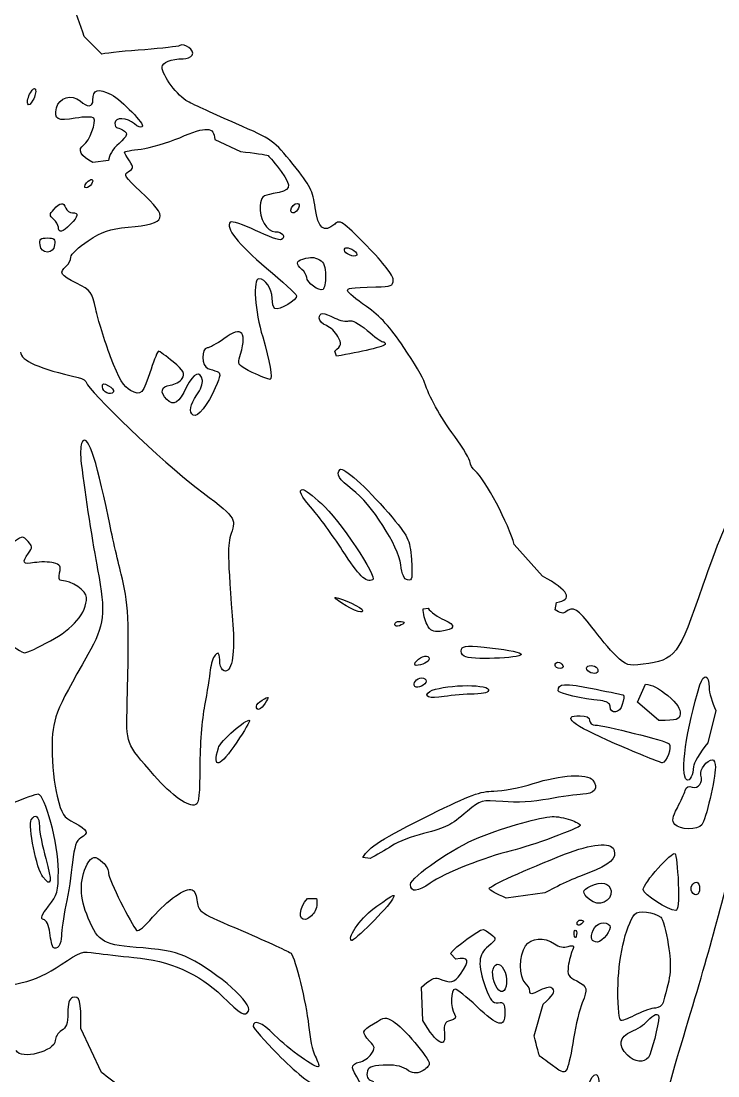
# Model space of a CAD drawing. Header units: centimetres. Extents: x 0 to 20, y 0 to 12.6.
# Drawn here: x 10.447 to 12.949, y 3.786 to 7.574 of the extents above; entities that cross this region are included whole.
import ezdxf

# ---------------------------------------------------------------- set-up
doc = ezdxf.new("R2010")
doc.units = ezdxf.units.CM
doc.layers.add('Sketch001', color=7, linetype='CONTINUOUS')

msp = doc.modelspace()

# ---------------------------------------------------------------- linework, layer by layer
at = {"layer": 'Sketch001', "color": 7}
for points in [[(10.736452, 7.455597), (10.673234, 7.518814)], [(11.142852, 7.148539), (11.234292, 7.105641)], [(10.761288, 7.072903), (10.704843, 7.06613)], [(11.579732, 6.370734), (11.572959, 6.388797)], [(12.319154, 5.580512), (12.217554, 5.69453)], [(11.890177, 5.463108), (11.908239, 5.465364)], [(12.36431, 5.459721), (12.369954, 5.485685)], [(12.736843, 5.062352), (12.660079, 5.127828), (12.68943, 5.192174)], [(12.941172, 5.098477), (12.91295, 4.982201)], [(11.700523, 4.56677), (11.674559, 4.570156)], [(12.327057, 4.442592), (12.189332, 4.42453)], [(11.474745, 4.422272), (11.507483, 4.422272)], [(12.007581, 4.204396), (11.98839, 4.224716)], [(11.889048, 3.984263), (11.884532, 4.103925)], [(12.289803, 3.930076), (12.321412, 4.042965)], [(10.735323, 3.797996), (10.660817, 3.956041)]]:
    msp.add_lwpolyline(points, dxfattribs=at)
for points in [[(10.673234, 7.518814), (10.660817, 7.558326), (10.640497, 7.613641), (10.628079, 7.641863)], [(10.89111, 7.471401), (10.829021, 7.466886), (10.75903, 7.460112), (10.736452, 7.455597)], [(11.016417, 7.486077), (11.009643, 7.48269), (10.953199, 7.475917), (10.89111, 7.471401)], [(11.061572, 7.45221), (11.071732, 7.468014), (11.03335, 7.497366), (11.016417, 7.486077)], [(10.953199, 7.409312), (10.953199, 7.425117), (10.985937, 7.438663), (11.028834, 7.438663)], [(11.028834, 7.438663), (11.042381, 7.438663), (11.057057, 7.444308), (11.061572, 7.45221)], [(11.045768, 7.285134), (11.009643, 7.304326), (10.953199, 7.378832), (10.953199, 7.409312)], [(10.471163, 7.277232), (10.467777, 7.285134), (10.472293, 7.302068), (10.480194, 7.316743)], [(10.480194, 7.316743), (10.488097, 7.331419), (10.495999, 7.337063), (10.498257, 7.329161)], [(10.498257, 7.329161), (10.501643, 7.321259), (10.497127, 7.304326), (10.489225, 7.28965)], [(10.573892, 7.262557), (10.582923, 7.29981), (10.629208, 7.313357), (10.658559, 7.287392)], [(10.704843, 7.28965), (10.704843, 7.329161), (10.722905, 7.334806), (10.770319, 7.30997)], [(10.489225, 7.28965), (10.481323, 7.274974), (10.473421, 7.26933), (10.471163, 7.277232)], [(10.658559, 7.287392), (10.684523, 7.263686), (10.704843, 7.264814), (10.704843, 7.289649)], [(10.770319, 7.30997), (10.80983, 7.288521), (10.892239, 7.203854), (10.882079, 7.194823)], [(11.218488, 7.206112), (11.143981, 7.23885), (11.066088, 7.273846), (11.045768, 7.285134)], [(10.641625, 7.225303), (10.578408, 7.212886), (10.563732, 7.221917), (10.573892, 7.262557)], [(10.70823, 7.225303), (10.702585, 7.230948), (10.674363, 7.230948), (10.641625, 7.225303)], [(10.672105, 7.129348), (10.691297, 7.140637), (10.71839, 7.215143), (10.70823, 7.225303)], [(10.853857, 7.204983), (10.827892, 7.22869), (10.783865, 7.229819), (10.783865, 7.20724)], [(10.783865, 7.207241), (10.783865, 7.19821), (10.787252, 7.190308), (10.792897, 7.190308)], [(10.882079, 7.194823), (10.877563, 7.190308), (10.865145, 7.194823), (10.853857, 7.204983)], [(11.423945, 7.059357), (11.353954, 7.146281), (11.351697, 7.14741), (11.218488, 7.206112)], [(10.792897, 7.190308), (10.797412, 7.190308), (10.808701, 7.184663), (10.817732, 7.179019)], [(10.817732, 7.179019), (10.831279, 7.169988), (10.829021, 7.163214), (10.798541, 7.134992)], [(11.016417, 7.155312), (11.11463, 7.197081), (11.138337, 7.195952), (11.142852, 7.148539)], [(10.704843, 7.06613), (10.660817, 7.088708), (10.64727, 7.113543), (10.672105, 7.129348)], [(10.798541, 7.134992), (10.774834, 7.113543), (10.761288, 7.090966), (10.761288, 7.072903)], [(10.877563, 7.114672), (10.910301, 7.119188), (10.973519, 7.13725), (11.016417, 7.155312)], [(10.817732, 7.103383), (10.817732, 7.10564), (10.844825, 7.111286), (10.877563, 7.114672)], [(10.835794, 7.071774), (10.825634, 7.087579), (10.817732, 7.101126), (10.817732, 7.103383)], [(11.234292, 7.105641), (11.282834, 7.101126), (11.326861, 7.094352), (11.333634, 7.090966)], [(11.333634, 7.090966), (11.339279, 7.08645), (11.360728, 7.060486), (11.381048, 7.033392)], [(10.832408, 7.033392), (10.851599, 7.044681), (10.851599, 7.048068), (10.835794, 7.071774)], [(11.502968, 6.90357), (11.495065, 6.96453), (11.486034, 6.981463), (11.423945, 7.059357)], [(10.682265, 6.992752), (10.69807, 7.011943), (10.711617, 7.007428), (10.699199, 6.988237)], [(10.875305, 6.962272), (10.818861, 7.01533), (10.814345, 7.022103), (10.832408, 7.033392)], [(11.381048, 7.033392), (11.421688, 6.976948), (11.417172, 6.96453), (11.351697, 6.95437)], [(10.680008, 6.975819), (10.673234, 6.975819), (10.673234, 6.982592), (10.682264, 6.992752)], [(10.699199, 6.988237), (10.695812, 6.981463), (10.686781, 6.975819), (10.680008, 6.975819)], [(10.831279, 6.833579), (10.973519, 6.848254), (10.979163, 6.865188), (10.875305, 6.962272)], [(11.351697, 6.95437), (11.313314, 6.947597), (11.308799, 6.943081), (11.305412, 6.910343)], [(10.563732, 6.86293), (10.547928, 6.876477), (10.547928, 6.879863), (10.564862, 6.897926)], [(10.564861, 6.897926), (10.588568, 6.92389), (10.598728, 6.925019), (10.607759, 6.902441)], [(10.607759, 6.902441), (10.611145, 6.89341), (10.621305, 6.885508), (10.631465, 6.885508)], [(11.305412, 6.910343), (11.300897, 6.865188), (11.329119, 6.817774), (11.359599, 6.817774)], [(11.416043, 6.894539), (11.416043, 6.906957), (11.428461, 6.919374), (11.43975, 6.919374)], [(11.443137, 6.902441), (11.436363, 6.884379), (11.416043, 6.878734), (11.416043, 6.894539)], [(11.43975, 6.919374), (11.445394, 6.919374), (11.446523, 6.911472), (11.443137, 6.902441)], [(11.572959, 6.844868), (11.534577, 6.811001), (11.513128, 6.829063), (11.502968, 6.90357)], [(10.580665, 6.833579), (10.580665, 6.841481), (10.572763, 6.855028), (10.563732, 6.86293)], [(10.631465, 6.885508), (10.655172, 6.885508), (10.652914, 6.874219), (10.623563, 6.843739)], [(11.288479, 6.82229), (11.244452, 6.843739), (11.202683, 6.857286), (11.198168, 6.851641)], [(11.688105, 6.766974), (11.598923, 6.857286), (11.59215, 6.861801), (11.572959, 6.844868)], [(10.623563, 6.843739), (10.59647, 6.814388), (10.580665, 6.811001), (10.580665, 6.833579)], [(10.68791, 6.785037), (10.73871, 6.818903), (10.763545, 6.827934), (10.831279, 6.833579)], [(11.198168, 6.851641), (11.178977, 6.833579), (11.22639, 6.772619), (11.32799, 6.686823)], [(11.382177, 6.789552), (11.375403, 6.786166), (11.333634, 6.799712), (11.288479, 6.82229)], [(10.51519, 6.770361), (10.511803, 6.790681), (10.51632, 6.795197), (10.541154, 6.795197)], [(10.541154, 6.795197), (10.56599, 6.795197), (10.570505, 6.790681), (10.567119, 6.770361)], [(10.625821, 6.726334), (10.625821, 6.736494), (10.654043, 6.762459), (10.68791, 6.785037)], [(11.359599, 6.817774), (11.384434, 6.817774), (11.39911, 6.799712), (11.382177, 6.789552)], [(10.541154, 6.744397), (10.52629, 6.744585), (10.517636, 6.75324), (10.51519, 6.770361)], [(10.567119, 6.770361), (10.564673, 6.75324), (10.556018, 6.744585), (10.541154, 6.744397)], [(11.607954, 6.75117), (11.607954, 6.763588), (11.620372, 6.763588), (11.641821, 6.75004)], [(11.651981, 6.733108), (11.64295, 6.724077), (11.607954, 6.738752), (11.607954, 6.75117)], [(11.641821, 6.750041), (11.650852, 6.744397), (11.655368, 6.736494), (11.651981, 6.733108)], [(11.782932, 6.645054), (11.782932, 6.660859), (11.749065, 6.704886), (11.688105, 6.766974)], [(10.608888, 6.693597), (10.617919, 6.701499), (10.625821, 6.716174), (10.625821, 6.726334)], [(11.455554, 6.682308), (11.432976, 6.70037), (11.434105, 6.712788), (11.458941, 6.719561)], [(11.458941, 6.719561), (11.49055, 6.728592), (11.496194, 6.727463), (11.518772, 6.716174)], [(11.518772, 6.716174), (11.534577, 6.707143), (11.540221, 6.692468), (11.540221, 6.65973)], [(10.646141, 6.632637), (10.588568, 6.661988), (10.581794, 6.671019), (10.608888, 6.693597)], [(11.32799, 6.686823), (11.385563, 6.63941), (11.434105, 6.594254), (11.436363, 6.587481)], [(11.472488, 6.652957), (11.472488, 6.661988), (11.464585, 6.674406), (11.455554, 6.682308)], [(10.715003, 6.538939), (10.701457, 6.602157), (10.69807, 6.606672), (10.646141, 6.632637)], [(11.300897, 6.648441), (11.278319, 6.648441), (11.286221, 6.531037), (11.314443, 6.439597)], [(11.34831, 6.57845), (11.34718, 6.614574), (11.324603, 6.648441), (11.300897, 6.648441)], [(11.53119, 6.610059), (11.517643, 6.602157), (11.472488, 6.634894), (11.472488, 6.652957)], [(11.540221, 6.65973), (11.540221, 6.636023), (11.535705, 6.613446), (11.53119, 6.610059)], [(11.720843, 6.61909), (11.776159, 6.62022), (11.782932, 6.622477), (11.782932, 6.645054)], [(11.619243, 6.605543), (11.619243, 6.615703), (11.626017, 6.615703), (11.720843, 6.61909)], [(11.686977, 6.549099), (11.649723, 6.575063), (11.619243, 6.601028), (11.619243, 6.605543)], [(11.35847, 6.542326), (11.352825, 6.545712), (11.34831, 6.561517), (11.34831, 6.57845)], [(11.436363, 6.587481), (11.43975, 6.572806), (11.373145, 6.533294), (11.35847, 6.542326)], [(10.768061, 6.368477), (10.746612, 6.42605), (10.722905, 6.502814), (10.715003, 6.538939)], [(11.517643, 6.50733), (11.517643, 6.528779), (11.532319, 6.528779), (11.574088, 6.50733)], [(11.821314, 6.402343), (11.772772, 6.474592), (11.736648, 6.514103), (11.686977, 6.549099)], [(11.229777, 6.360574), (11.261385, 6.457659), (11.242194, 6.483623), (11.174461, 6.432823)], [(11.543608, 6.480237), (11.528932, 6.485881), (11.517643, 6.49717), (11.517643, 6.50733)], [(11.584248, 6.440726), (11.576345, 6.457659), (11.557154, 6.474592), (11.543608, 6.480237)], [(11.574088, 6.50733), (11.59215, 6.498299), (11.614728, 6.493783), (11.623759, 6.49717)], [(11.623759, 6.49717), (11.633919, 6.501686), (11.659883, 6.488139), (11.689234, 6.463303)], [(11.572959, 6.388797), (11.597794, 6.410246), (11.598923, 6.414761), (11.584248, 6.440726)], [(11.689234, 6.463303), (11.715199, 6.440726), (11.740034, 6.422663), (11.745679, 6.422663)], [(11.174461, 6.432823), (11.149625, 6.414761), (11.122532, 6.400086), (11.11463, 6.400086)], [(11.314443, 6.439597), (11.340408, 6.353801), (11.351697, 6.287197), (11.340408, 6.287197)], [(11.75471, 6.413632), (11.75471, 6.40573), (11.665528, 6.384281), (11.579732, 6.370734)], [(11.745679, 6.422663), (11.750194, 6.422663), (11.75471, 6.419277), (11.75471, 6.413632)], [(10.445199, 6.38541), (10.445199, 6.35493), (10.512932, 6.325579), (10.651785, 6.29397)], [(10.84031, 6.247686), (10.815474, 6.261232), (10.79967, 6.286068), (10.768061, 6.368477)], [(10.940781, 6.388797), (10.937394, 6.388797), (10.924977, 6.359446), (10.913688, 6.32445)], [(10.99271, 6.350414), (10.967874, 6.370734), (10.944168, 6.388797), (10.940781, 6.388797)], [(11.11463, 6.400086), (11.093181, 6.400086), (11.095439, 6.333481), (11.116887, 6.326708)], [(11.895821, 6.275908), (11.891305, 6.291712), (11.857439, 6.348157), (11.821314, 6.402343)], [(11.025448, 6.290583), (11.035608, 6.308646), (11.031092, 6.317677), (10.99271, 6.350414)], [(11.27719, 6.312032), (11.232034, 6.333481), (11.224132, 6.341383), (11.229777, 6.360574)], [(10.651785, 6.29397), (10.668719, 6.289454), (10.682265, 6.281552), (10.682265, 6.274779)], [(10.913688, 6.32445), (10.883208, 6.23301), (10.878692, 6.227366), (10.84031, 6.247686)], [(10.98255, 6.266877), (10.999483, 6.269133), (11.018674, 6.279294), (11.025448, 6.290583)], [(11.097697, 6.28381), (11.090923, 6.321063), (11.066088, 6.310903), (11.041252, 6.260103)], [(11.116888, 6.326708), (11.125919, 6.323321), (11.141723, 6.318806), (11.150754, 6.315419)], [(11.150754, 6.315419), (11.164301, 6.310903), (11.164301, 6.303001), (11.143981, 6.256717)], [(11.340408, 6.287197), (11.335892, 6.287197), (11.306541, 6.298486), (11.27719, 6.312032)], [(10.682265, 6.274779), (10.682265, 6.252201), (10.963359, 5.983525), (11.075119, 5.898859)], [(10.73871, 6.260103), (10.73871, 6.27365), (10.743225, 6.27365), (10.761288, 6.264619)], [(10.778221, 6.242041), (10.76919, 6.227366), (10.73871, 6.242041), (10.73871, 6.260103)], [(10.761288, 6.264619), (10.773705, 6.257846), (10.781608, 6.247686), (10.778221, 6.242041)], [(10.970132, 6.214948), (10.944168, 6.240912), (10.949812, 6.262361), (10.98255, 6.266877)], [(11.041252, 6.260103), (11.01303, 6.201401), (10.994968, 6.190112), (10.970132, 6.214948)], [(11.143981, 6.256717), (11.119145, 6.196886), (11.079634, 6.149472), (11.064959, 6.158503)], [(11.078505, 6.231881), (11.090923, 6.249943), (11.099954, 6.27365), (11.097697, 6.28381)], [(12.004194, 6.081739), (11.948879, 6.158503), (11.911625, 6.225108), (11.895821, 6.275908)], [(11.064959, 6.158503), (11.048025, 6.168663), (11.05367, 6.196886), (11.078505, 6.231881)], [(10.760159, 5.790485), (10.715003, 6.012877), (10.682265, 6.104317), (10.664203, 6.056903)], [(12.05951, 5.98917), (12.05951, 5.998201), (12.034674, 6.03997), (12.004194, 6.081739)], [(10.664203, 6.056903), (10.659688, 6.046743), (10.659688, 6.014005), (10.663073, 5.984654)], [(12.077572, 5.95869), (12.067412, 5.967721), (12.05951, 5.981268), (12.05951, 5.98917)], [(10.663074, 5.984654), (10.676621, 5.872894), (10.704843, 5.691143), (10.721777, 5.604219)], [(11.636177, 5.892085), (11.587634, 5.92821), (11.576345, 5.947401), (11.59215, 5.963205)], [(11.59215, 5.963205), (11.604568, 5.974494), (11.685848, 5.901117), (11.765999, 5.807419)], [(12.217554, 5.69453), (12.200621, 5.763392), (12.111439, 5.931597), (12.077572, 5.95869)], [(11.075119, 5.898859), (11.219617, 5.790485), (11.219617, 5.789357), (11.201554, 5.734041)], [(11.492808, 5.820965), (11.452168, 5.86725), (11.43975, 5.892085), (11.458941, 5.892085)], [(11.458941, 5.892085), (11.463457, 5.892085), (11.493937, 5.869508), (11.525545, 5.841285)], [(11.810025, 5.621152), (11.802123, 5.688885), (11.705039, 5.840157), (11.636177, 5.892085)], [(11.525545, 5.841285), (11.587634, 5.787099), (11.729874, 5.573739), (11.709554, 5.566965)], [(11.600052, 5.67421), (11.565057, 5.728397), (11.516514, 5.795001), (11.492808, 5.820965)], [(11.765999, 5.807419), (11.840505, 5.719365), (11.841634, 5.715979), (11.848408, 5.640343)], [(13.007777, 5.818708), (12.986328, 5.792743), (12.944559, 5.693401), (12.894888, 5.547774)], [(10.806443, 5.587285), (10.792897, 5.640343), (10.772577, 5.731783), (10.760159, 5.790485)], [(10.472292, 5.70469), (10.450843, 5.726139), (10.455359, 5.726139), (10.42375, 5.70469)], [(11.201554, 5.734041), (11.186879, 5.691143), (11.188008, 5.66405), (11.208328, 5.38973)], [(10.473421, 5.662921), (10.488097, 5.68437), (10.488097, 5.688885), (10.472291, 5.70469)], [(10.49487, 5.629054), (10.451972, 5.622281), (10.448585, 5.627924), (10.473421, 5.662921)], [(11.709554, 5.566965), (11.68359, 5.557934), (11.662141, 5.579383), (11.600052, 5.67421)], [(10.563732, 5.627925), (10.546799, 5.632441), (10.516319, 5.632441), (10.49487, 5.629055)], [(10.585181, 5.59293), (10.590825, 5.615508), (10.587438, 5.622281), (10.563732, 5.627925)], [(11.834861, 5.566965), (11.822443, 5.569222), (11.814541, 5.586157), (11.810025, 5.621152)], [(11.848408, 5.640343), (11.852923, 5.573739), (11.851794, 5.563579), (11.834861, 5.566965)], [(10.591954, 5.564708), (10.582923, 5.564708), (10.580665, 5.574868), (10.585181, 5.59293)], [(10.721777, 5.604219), (10.751128, 5.448432), (10.746612, 5.403277), (10.686781, 5.299419)], [(10.827892, 5.122183), (10.835794, 5.423597), (10.832408, 5.489072), (10.806443, 5.587285)], [(12.369954, 5.485685), (12.430914, 5.495845), (12.413981, 5.528583), (12.319154, 5.580512)], [(10.682265, 5.503748), (10.682265, 5.527454), (10.62695, 5.564708), (10.591954, 5.564708)], [(12.894888, 5.547774), (12.806834, 5.291517), (12.797803, 5.280228), (12.680399, 5.264423)], [(10.552443, 5.347961), (10.633723, 5.390859), (10.681137, 5.448432), (10.682265, 5.503748)], [(11.574088, 5.503748), (11.574088, 5.510521), (11.656497, 5.475525), (11.670043, 5.461979)], [(11.665528, 5.451819), (11.649723, 5.451819), (11.574088, 5.494717), (11.574088, 5.503748)], [(11.670043, 5.461979), (11.675876, 5.455205), (11.67437, 5.451819), (11.665528, 5.451819)], [(11.904852, 5.406663), (11.89695, 5.422468), (11.890177, 5.447303), (11.890177, 5.463108)], [(11.908239, 5.465365), (11.91727, 5.451819), (11.944363, 5.432628), (11.965812, 5.423597)], [(12.402692, 5.451819), (12.395919, 5.445045), (12.382372, 5.447303), (12.36431, 5.459721)], [(12.49639, 5.397632), (12.450105, 5.46085), (12.426399, 5.475525), (12.402692, 5.451819)], [(11.788577, 5.406663), (11.788577, 5.413437), (11.796479, 5.417952), (11.80551, 5.417952)], [(11.80551, 5.417952), (11.814541, 5.417952), (11.822443, 5.415695), (11.822443, 5.413437)], [(11.965812, 5.423597), (12.010968, 5.404405), (12.006452, 5.388601), (11.952265, 5.381828)], [(11.208328, 5.38973), (11.215101, 5.294903), (11.201554, 5.231685), (11.17559, 5.240717)], [(11.80551, 5.402148), (11.796479, 5.398761), (11.788577, 5.401018), (11.788577, 5.406663)], [(11.822443, 5.413437), (11.822443, 5.41118), (11.814541, 5.406663), (11.80551, 5.402148)], [(11.952265, 5.381828), (11.926301, 5.379571), (11.916141, 5.384084), (11.904852, 5.406663)], [(12.583314, 5.294903), (12.560737, 5.316352), (12.522354, 5.362637), (12.49639, 5.397632)], [(10.38311, 5.353605), (10.416977, 5.326512), (10.451972, 5.305063), (10.459874, 5.305063)], [(10.459874, 5.305063), (10.466648, 5.305063), (10.508417, 5.324254), (10.552443, 5.347961)], [(11.160914, 5.266681), (11.158657, 5.306192), (11.156399, 5.309579), (11.143981, 5.297161)], [(12.038061, 5.292645), (12.02903, 5.29829), (12.024514, 5.309579), (12.027901, 5.31861)], [(12.027901, 5.31861), (12.033545, 5.331028), (12.052737, 5.332157), (12.139661, 5.321997)], [(12.139661, 5.321997), (12.198363, 5.316352), (12.244648, 5.305063), (12.243519, 5.299419)], [(10.686781, 5.299419), (10.568248, 5.091703), (10.558088, 5.066868), (10.558088, 4.960752)], [(11.143981, 5.297161), (11.136079, 5.289259), (11.129305, 5.265552), (11.125919, 5.242974)], [(11.17559, 5.240717), (11.168817, 5.242973), (11.162043, 5.254263), (11.160914, 5.266681)], [(11.865341, 5.259908), (11.858568, 5.259908), (11.858568, 5.266681), (11.867598, 5.276841)], [(11.912754, 5.283614), (11.912754, 5.273454), (11.885661, 5.259908), (11.865341, 5.259908)], [(11.867599, 5.276841), (11.883403, 5.294903), (11.912754, 5.299419), (11.912754, 5.283614)], [(12.243519, 5.299419), (12.239003, 5.284743), (12.05951, 5.279099), (12.038061, 5.292645)], [(12.36431, 5.259908), (12.36431, 5.266681), (12.368825, 5.271197), (12.37447, 5.271197)], [(12.37447, 5.271197), (12.381243, 5.271197), (12.389145, 5.266681), (12.392532, 5.259908)], [(12.680399, 5.264423), (12.625083, 5.25765), (12.620568, 5.258779), (12.583314, 5.294903)], [(11.125919, 5.242974), (11.123662, 5.220397), (11.11463, 5.162823), (11.105599, 5.11541)], [(12.382372, 5.248619), (12.372212, 5.248619), (12.36431, 5.254263), (12.36431, 5.259908)], [(12.392532, 5.259908), (12.395919, 5.254263), (12.391402, 5.248619), (12.382372, 5.248619)], [(12.477199, 5.249748), (12.477199, 5.262165), (12.507679, 5.263294), (12.515581, 5.249748)], [(12.515581, 5.233943), (12.50655, 5.224912), (12.477199, 5.23733), (12.477199, 5.249748)], [(12.515581, 5.249748), (12.518968, 5.245232), (12.518968, 5.23733), (12.515581, 5.233943)], [(12.884728, 5.189917), (12.898274, 5.232814), (12.917465, 5.22717), (12.917465, 5.180885)], [(11.860825, 5.184272), (11.850665, 5.194432), (11.867599, 5.214752), (11.885661, 5.214752)], [(11.901465, 5.203463), (11.901465, 5.189917), (11.869857, 5.175241), (11.860825, 5.184272)], [(11.885661, 5.214752), (11.894692, 5.214752), (11.901465, 5.209108), (11.901465, 5.203463)], [(11.915012, 5.16621), (11.953394, 5.189917), (12.117083, 5.195561), (12.124985, 5.172983)], [(12.375599, 5.168468), (12.375599, 5.19669), (12.391403, 5.197819), (12.512194, 5.174112)], [(12.68943, 5.192174), (12.70975, 5.192174), (12.737972, 5.177499), (12.769581, 5.151534)], [(11.965812, 5.148148), (11.912754, 5.139117), (11.887919, 5.148148), (11.915012, 5.16621)], [(12.074185, 5.157179), (12.044834, 5.157179), (11.995163, 5.152663), (11.965812, 5.148148)], [(12.124985, 5.172983), (12.127242, 5.162823), (12.112568, 5.158308), (12.074185, 5.157179)], [(12.527999, 5.133472), (12.464781, 5.139117), (12.375599, 5.159437), (12.375599, 5.168468)], [(12.512194, 5.174112), (12.564123, 5.163952), (12.60815, 5.154921), (12.610408, 5.152663)], [(12.610408, 5.152663), (12.612665, 5.151533), (12.610408, 5.13573), (12.605892, 5.119925)], [(12.837314, 4.848992), (12.81135, 4.864796), (12.836185, 5.03413), (12.884728, 5.189917)], [(12.917465, 5.180885), (12.917465, 5.162823), (12.928754, 5.12557), (12.941172, 5.098477)], [(10.924977, 4.864796), (10.821119, 4.98333), (10.824505, 4.974299), (10.827892, 5.122183)], [(11.105599, 5.11541), (11.096568, 5.067996), (11.088665, 4.969783), (11.088665, 4.897534)], [(11.291865, 5.113152), (11.291865, 5.118797), (11.300897, 5.128957), (11.312185, 5.134601)], [(11.323474, 5.124441), (11.308799, 5.100734), (11.291865, 5.093961), (11.291865, 5.113152)], [(11.312185, 5.134601), (11.33815, 5.150405), (11.339279, 5.150405), (11.323474, 5.124441)], [(12.561865, 5.113152), (12.561865, 5.123312), (12.549448, 5.131214), (12.527999, 5.133472)], [(12.605892, 5.119925), (12.59799, 5.087188), (12.561865, 5.082672), (12.561865, 5.113152)], [(12.769581, 5.151534), (12.802319, 5.123312), (12.815865, 5.102992), (12.813608, 5.086059)], [(12.579928, 4.978814), (12.423012, 5.047676), (12.383501, 5.079285), (12.454621, 5.079285)], [(12.454621, 5.079285), (12.477199, 5.079285), (12.488488, 5.073641), (12.488488, 5.062352)], [(12.813608, 5.086059), (12.810221, 5.06461), (12.803448, 5.062352), (12.736843, 5.062352)], [(11.15527, 4.964139), (11.160914, 4.986716), (11.25687, 5.070254), (11.26703, 5.062352)], [(11.26703, 5.062352), (11.269287, 5.060095), (11.248968, 5.025099), (11.221874, 4.984459)], [(12.488488, 5.062352), (12.488488, 5.053321), (12.497519, 5.045419), (12.508808, 5.045419)], [(12.508808, 5.045419), (12.538159, 5.045419), (12.763937, 4.988974), (12.774097, 4.978814)], [(11.221874, 4.984459), (11.160914, 4.893019), (11.132692, 4.883988), (11.15527, 4.964139)], [(12.749261, 4.909952), (12.743617, 4.909952), (12.666852, 4.941561), (12.579928, 4.978814)], [(12.774097, 4.978814), (12.785385, 4.967525), (12.763937, 4.909952), (12.749261, 4.909952)], [(12.91295, 4.982201), (12.884728, 4.946076), (12.861021, 4.906565), (12.861021, 4.896405)], [(10.558088, 4.960752), (10.558088, 4.907694), (10.56599, 4.83093), (10.57615, 4.79029)], [(11.088665, 4.897534), (11.088665, 4.80045), (11.085279, 4.764325), (11.07399, 4.75981)], [(12.861021, 4.896405), (12.861021, 4.867054), (12.848603, 4.842219), (12.837314, 4.848992)], [(12.888114, 4.865925), (12.88247, 4.885116), (12.909563, 4.921241), (12.929883, 4.921241)], [(12.940043, 4.894148), (12.940043, 4.854636), (12.905048, 4.703365), (12.891501, 4.687561)], [(12.929883, 4.921241), (12.935528, 4.921241), (12.940043, 4.908823), (12.940043, 4.894148)], [(11.07399, 4.75981), (11.048025, 4.74965), (10.989323, 4.79029), (10.924977, 4.864796)], [(12.285288, 4.835445), (12.38463, 4.867054), (12.479457, 4.872699), (12.499777, 4.847863)], [(12.856505, 4.823028), (12.877954, 4.815125), (12.897145, 4.839961), (12.888114, 4.865925)], [(12.144177, 4.808352), (12.175785, 4.808352), (12.239003, 4.82077), (12.285288, 4.835445)], [(12.499777, 4.847863), (12.522354, 4.82077), (12.504292, 4.797063), (12.463652, 4.797063)], [(12.83167, 4.81061), (12.835057, 4.824156), (12.844088, 4.827543), (12.856505, 4.823028)], [(10.508417, 4.797063), (10.500514, 4.797063), (10.458745, 4.782388), (10.415848, 4.765454)], [(10.580665, 4.522743), (10.580665, 4.618699), (10.533252, 4.797063), (10.508417, 4.797063)], [(10.57615, 4.79029), (10.593083, 4.723685), (10.598728, 4.714654), (10.638239, 4.694334)], [(11.918399, 4.724814), (12.05951, 4.794805), (12.096763, 4.808352), (12.144177, 4.808352)], [(12.176914, 4.771099), (12.10015, 4.776743), (12.097892, 4.776743), (12.04935, 4.736103)], [(12.340603, 4.78013), (12.287545, 4.76997), (12.225457, 4.766583), (12.176914, 4.771099)], [(12.463652, 4.797063), (12.443332, 4.797063), (12.388017, 4.789161), (12.340603, 4.78013)], [(12.803448, 4.748521), (12.815865, 4.772228), (12.828283, 4.80045), (12.83167, 4.81061)], [(12.04935, 4.736103), (11.986132, 4.683045), (11.977101, 4.67853), (11.891305, 4.655952)], [(12.794417, 4.68869), (12.783128, 4.702236), (12.785385, 4.714654), (12.803448, 4.748521)], [(10.52535, 4.500165), (10.502772, 4.52613), (10.471163, 4.685303), (10.483581, 4.705623)], [(10.483581, 4.705623), (10.498257, 4.72933), (10.512932, 4.718041), (10.512932, 4.680788)], [(11.674559, 4.570156), (11.694879, 4.60741), (11.741163, 4.636761), (11.918399, 4.724814)], [(12.091119, 4.642405), (12.190461, 4.680788), (12.311252, 4.715783), (12.35415, 4.716912)], [(12.35415, 4.716912), (12.369954, 4.718042), (12.399305, 4.712396), (12.419625, 4.705623)], [(12.419625, 4.705623), (12.438817, 4.69885), (12.454621, 4.689819), (12.454621, 4.685303)], [(10.512932, 4.680788), (10.512932, 4.661596), (10.523092, 4.609668), (10.53551, 4.56677)], [(10.638239, 4.694334), (10.686781, 4.669499), (10.692425, 4.657081), (10.660817, 4.640148)], [(12.454621, 4.685303), (12.454621, 4.676272), (12.277385, 4.610796), (12.206265, 4.593863)], [(12.891501, 4.687561), (12.876825, 4.667241), (12.810221, 4.669499), (12.794417, 4.688691)], [(12.815865, 3.893952), (12.916337, 4.226974), (12.955848, 4.369214), (13.035999, 4.686432)], [(10.660817, 4.640148), (10.645012, 4.631116), (10.638239, 4.609668), (10.631465, 4.552094)], [(11.891305, 4.655952), (11.851794, 4.645792), (11.800994, 4.626601), (11.778417, 4.611925)], [(11.845021, 4.473072), (11.845021, 4.499036), (12.003065, 4.60741), (12.091119, 4.642405)], [(12.398177, 4.581445), (12.49639, 4.619828), (12.564123, 4.625472), (12.575412, 4.598379)], [(11.778417, 4.611925), (11.755839, 4.59725), (11.720843, 4.57693), (11.700523, 4.56677)], [(12.206265, 4.593863), (12.114825, 4.572414), (11.964683, 4.512583), (11.916141, 4.477588)], [(12.575412, 4.598379), (12.58783, 4.56677), (12.561865, 4.544192), (12.481714, 4.513712)], [(12.680399, 4.45501), (12.680399, 4.476459), (12.785385, 4.593863), (12.795545, 4.583703)], [(10.53551, 4.56677), (10.559217, 4.482103), (10.55583, 4.460654), (10.52535, 4.500165)], [(10.631465, 4.552094), (10.62695, 4.510325), (10.61679, 4.440334), (10.607759, 4.398565)], [(10.68791, 4.352281), (10.656301, 4.426788), (10.655172, 4.486619), (10.684523, 4.54645)], [(10.684523, 4.54645), (10.700328, 4.575801), (10.712745, 4.578059), (10.740968, 4.552094)], [(10.740968, 4.552094), (10.752257, 4.541934), (10.761288, 4.523872), (10.761288, 4.512583)], [(12.127243, 4.458396), (12.127243, 4.467428), (12.259323, 4.527259), (12.398177, 4.581445)], [(12.795545, 4.583703), (12.798932, 4.580316), (12.804577, 4.532903), (12.806834, 4.477588)], [(10.54567, 4.395179), (10.577279, 4.435819), (10.580665, 4.445979), (10.580665, 4.522743)], [(10.761288, 4.512583), (10.761288, 4.492263), (10.842568, 4.328574), (10.861759, 4.308254)], [(12.481714, 4.513712), (12.438817, 4.497908), (12.368825, 4.466299), (12.327057, 4.442592)], [(11.916141, 4.477588), (11.870985, 4.445979), (11.845021, 4.443721), (11.845021, 4.473072)], [(12.491874, 4.467428), (12.530257, 4.486619), (12.561865, 4.478716), (12.565252, 4.450494)], [(12.806834, 4.477588), (12.809091, 4.409854), (12.805705, 4.379374), (12.797803, 4.379374)], [(12.855377, 4.447108), (12.847474, 4.460654), (12.857633, 4.480974), (12.873439, 4.480974)], [(12.873439, 4.480974), (12.879083, 4.480974), (12.883599, 4.470814), (12.883599, 4.458396)], [(10.919332, 4.355668), (10.971261, 4.416628), (11.037865, 4.462912), (11.061572, 4.453881)], [(11.061572, 4.453881), (11.069474, 4.450494), (11.077377, 4.431303), (11.079634, 4.410983)], [(11.72423, 4.395179), (11.788577, 4.440334), (11.793092, 4.442592), (11.780674, 4.420014)], [(12.189332, 4.42453), (12.155465, 4.438076), (12.127243, 4.453881), (12.127243, 4.458396)], [(12.488488, 4.418885), (12.459137, 4.44485), (12.460265, 4.451623), (12.491874, 4.467428)], [(12.565252, 4.450494), (12.570897, 4.412112), (12.518968, 4.390663), (12.488488, 4.418885)], [(12.797803, 4.379374), (12.771839, 4.379374), (12.680399, 4.438076), (12.680399, 4.45501)], [(12.883599, 4.458396), (12.883599, 4.43469), (12.866665, 4.427916), (12.855377, 4.447108)], [(10.527608, 4.347765), (10.51519, 4.350022), (10.519705, 4.362441), (10.54567, 4.395179)], [(10.607759, 4.398565), (10.598728, 4.355668), (10.591954, 4.307125), (10.591954, 4.289063)], [(11.079634, 4.410983), (11.083021, 4.374859), (11.086408, 4.372601), (11.244452, 4.304868)], [(11.467972, 4.347765), (11.440879, 4.342121), (11.445394, 4.389534), (11.474745, 4.422272)], [(11.507483, 4.422272), (11.51087, 4.407596), (11.508613, 4.386148), (11.50071, 4.37373)], [(11.63279, 4.27213), (11.618114, 4.286805), (11.671172, 4.357925), (11.72423, 4.395179)], [(11.780674, 4.420014), (11.763741, 4.389534), (11.639563, 4.265356), (11.63279, 4.27213)], [(11.50071, 4.37373), (11.492808, 4.361312), (11.478132, 4.350023), (11.467972, 4.347765)], [(12.590088, 4.094894), (12.590088, 4.202139), (12.617181, 4.324059), (12.649919, 4.365828)], [(12.649919, 4.365828), (12.662337, 4.381632), (12.71991, 4.374859), (12.743617, 4.355668)], [(10.550185, 4.299223), (10.546799, 4.326316), (10.537768, 4.345508), (10.527608, 4.347765)], [(10.885465, 4.245036), (10.742097, 4.255196), (10.725163, 4.264228), (10.68791, 4.352281)], [(10.861759, 4.308254), (10.867403, 4.30261), (10.893368, 4.324059), (10.919332, 4.355668)], [(12.443332, 4.33309), (12.443332, 4.339863), (12.448977, 4.345508), (12.454621, 4.345508)], [(12.454621, 4.328574), (12.448977, 4.325188), (12.443332, 4.327444), (12.443332, 4.33309)], [(12.454621, 4.345508), (12.461394, 4.345508), (12.46591, 4.343251), (12.46591, 4.340992)], [(12.46591, 4.340992), (12.46591, 4.337605), (12.461394, 4.331961), (12.454621, 4.328574)], [(12.500905, 4.309383), (12.509937, 4.334219), (12.548319, 4.344379), (12.560737, 4.325188)], [(12.560737, 4.325188), (12.568639, 4.311641), (12.534772, 4.266485), (12.51671, 4.266485)], [(12.743617, 4.355668), (12.751519, 4.350023), (12.762808, 4.305996), (12.77071, 4.257454)], [(10.561474, 4.247294), (10.559217, 4.250681), (10.553572, 4.273259), (10.550185, 4.299223)], [(10.591954, 4.289063), (10.591954, 4.258583), (10.575021, 4.234876), (10.561474, 4.247294)], [(11.244452, 4.304868), (11.333634, 4.266485), (11.410399, 4.23149), (11.416043, 4.225845)], [(11.98839, 4.224716), (12.006452, 4.249552), (12.08999, 4.310512), (12.105794, 4.311641)], [(12.105794, 4.311641), (12.109181, 4.311641), (12.121599, 4.303739), (12.134017, 4.294708)], [(12.134017, 4.294708), (12.155465, 4.277774), (12.154337, 4.276645), (12.124985, 4.25181)], [(12.258194, 4.252939), (12.278514, 4.28229), (12.324799, 4.285676), (12.362052, 4.259712)], [(12.433172, 4.293579), (12.432042, 4.305996), (12.435429, 4.31277), (12.438817, 4.308254)], [(12.439945, 4.286805), (12.436559, 4.277774), (12.433172, 4.281161), (12.433172, 4.293579)], [(12.438817, 4.308254), (12.442203, 4.304868), (12.443332, 4.294708), (12.439946, 4.286805)], [(12.51671, 4.266485), (12.494132, 4.266485), (12.489617, 4.280032), (12.500905, 4.309383)], [(11.051412, 4.207783), (11.006257, 4.230361), (10.967874, 4.238263), (10.885465, 4.245036)], [(12.124985, 4.25181), (12.087732, 4.22133), (12.085474, 4.186334), (12.114825, 4.102796)], [(12.257065, 4.11973), (12.234488, 4.137792), (12.235617, 4.220201), (12.258195, 4.252939)], [(12.362052, 4.259712), (12.377857, 4.249552), (12.395919, 4.245036), (12.411723, 4.250681)], [(12.411723, 4.250681), (12.432043, 4.256325), (12.434301, 4.254068), (12.426399, 4.237134)], [(12.77071, 4.257454), (12.783128, 4.171659), (12.781999, 4.151339), (12.752648, 4.049739)], [(10.590825, 4.185205), (10.658559, 4.23149), (10.666461, 4.234876), (10.715003, 4.226974)], [(10.715003, 4.226974), (10.743225, 4.222459), (10.805314, 4.215685), (10.851599, 4.21117)], [(10.851599, 4.21117), (10.979163, 4.199881), (11.087537, 4.152468), (11.168817, 4.072316)], [(11.263643, 4.01813), (11.279448, 4.044094), (11.156399, 4.154725), (11.051412, 4.207783)], [(11.416043, 4.225845), (11.431848, 4.208912), (11.47023, 4.049739), (11.479261, 3.96733)], [(12.024514, 4.151339), (12.05951, 4.20101), (12.056123, 4.213428), (12.007581, 4.204396)], [(12.426399, 4.237134), (12.421883, 4.224716), (12.41511, 4.199881), (12.411723, 4.179561)], [(10.450843, 4.120859), (10.495999, 4.131019), (10.543412, 4.152468), (10.590825, 4.185205)], [(12.169012, 4.08925), (12.15095, 4.094894), (12.134017, 4.146823), (12.141919, 4.169401)], [(12.141919, 4.169401), (12.152079, 4.196494), (12.17127, 4.19085), (12.184817, 4.158112)], [(12.411723, 4.179561), (12.408337, 4.149081), (12.411723, 4.141179), (12.442203, 4.126503)], [(11.884532, 4.103925), (11.912754, 4.12989), (11.933074, 4.141179), (11.945492, 4.135534)], [(11.945492, 4.135534), (11.991777, 4.117472), (12.000808, 4.118601), (12.024514, 4.151339)], [(12.184817, 4.158112), (12.197234, 4.123116), (12.188203, 4.082476), (12.169012, 4.08925)], [(10.33231, 4.004583), (10.33231, 4.086992), (10.343599, 4.097152), (10.450843, 4.120859)], [(12.005323, 4.097152), (11.989519, 4.097152), (11.987261, 4.030547), (12.003066, 4.006841)], [(12.083217, 4.035063), (12.047092, 4.06893), (12.012097, 4.097152), (12.005323, 4.097152)], [(12.114825, 4.102796), (12.131759, 4.056512), (12.139661, 4.046352), (12.159981, 4.04861)], [(12.273999, 4.090379), (12.273999, 4.098281), (12.266097, 4.111828), (12.257065, 4.11973)], [(12.308994, 4.092636), (12.279643, 4.076832), (12.273999, 4.076832), (12.273999, 4.09038)], [(12.356408, 4.098281), (12.347377, 4.107312), (12.334959, 4.105054), (12.308994, 4.092636)], [(12.321412, 4.042965), (12.356408, 4.074574), (12.366568, 4.088121), (12.356408, 4.098281)], [(12.442203, 4.126503), (12.481714, 4.105054), (12.482843, 4.09941), (12.461394, 4.047481)], [(12.601377, 3.984263), (12.594603, 3.984263), (12.590088, 4.026032), (12.590088, 4.094894)], [(10.631465, 4.066672), (10.620177, 4.063285), (10.614532, 4.044094), (10.614532, 4.011356)], [(10.660817, 3.956041), (10.663073, 4.055383), (10.65743, 4.076832), (10.631465, 4.066672)], [(11.168817, 4.072316), (11.23655, 4.005712), (11.251225, 3.99781), (11.263643, 4.01813)], [(12.183688, 4.012485), (12.183688, 3.956041), (12.159981, 3.961685), (12.083217, 4.035063)], [(12.159981, 4.04861), (12.180301, 4.050867), (12.183688, 4.046353), (12.183688, 4.012485)], [(12.461394, 4.047481), (12.452363, 4.026032), (12.438817, 3.968459), (12.430914, 3.919916)], [(12.724425, 4.029419), (12.712008, 4.029419), (12.682657, 4.019259), (12.657821, 4.006841)], [(12.752648, 4.049739), (12.749261, 4.03845), (12.736843, 4.029419), (12.724425, 4.029419)], [(10.614532, 4.011356), (10.614532, 3.974103), (10.608888, 3.958299), (10.591954, 3.948139)], [(11.357341, 3.932334), (11.309928, 3.978619), (11.280577, 3.991036), (11.280577, 3.962814)], [(11.712941, 3.972974), (11.75471, 3.998939), (11.753581, 3.998939), (11.784061, 3.980876)], [(11.784061, 3.980876), (11.81567, 3.962814), (11.912754, 3.848796), (11.912754, 3.829605)], [(11.966941, 3.941365), (11.973714, 3.880405), (11.940977, 3.898467), (11.889048, 3.984263)], [(11.98839, 3.984263), (11.96807, 3.978619), (11.964683, 3.970716), (11.966941, 3.941365)], [(12.003065, 4.006841), (12.010968, 3.994423), (12.007581, 3.988779), (11.98839, 3.984263)], [(12.657821, 4.006841), (12.632985, 3.994423), (12.60815, 3.984263), (12.601377, 3.984263)], [(12.63863, 3.944752), (12.65895, 3.952654), (12.684914, 3.970716), (12.696203, 3.983134)], [(12.696203, 3.983134), (12.718781, 4.00797), (12.736843, 4.013614), (12.736843, 3.996681)], [(12.736843, 3.996681), (12.736843, 3.971845), (12.70975, 3.864601), (12.69959, 3.852183)], [(10.591954, 3.948139), (10.579537, 3.940236), (10.569377, 3.924432), (10.569377, 3.913143)], [(11.280577, 3.962814), (11.280577, 3.958299), (11.320088, 3.913143), (11.36863, 3.863472)], [(11.479261, 3.96733), (11.482648, 3.924432), (11.493937, 3.873632), (11.502968, 3.856699)], [(11.698265, 3.910885), (11.668914, 3.942494), (11.668914, 3.94701), (11.712941, 3.972974)], [(12.623954, 3.860085), (12.590088, 3.893952), (12.594603, 3.92669), (12.63863, 3.944752)], [(10.569377, 3.913143), (10.569377, 3.873632), (10.44407, 3.840894), (10.429394, 3.877019)], [(11.515385, 3.819445), (11.506354, 3.810414), (11.40927, 3.879276), (11.357341, 3.932334)], [(11.70391, 3.863472), (11.718585, 3.884921), (11.718585, 3.889436), (11.698265, 3.910885)], [(12.308994, 3.856699), (12.306737, 3.857829), (12.298834, 3.890565), (12.289803, 3.930076)], [(12.430914, 3.919916), (12.424141, 3.871374), (12.412852, 3.822832), (12.407208, 3.811543)], [(12.708621, 3.51013), (12.731199, 3.600441), (12.779741, 3.773161), (12.815865, 3.893952)], [(11.36863, 3.863472), (11.42959, 3.800254), (11.481519, 3.759614), (11.54135, 3.726876)], [(11.502968, 3.856699), (11.511999, 3.838636), (11.517643, 3.821703), (11.515385, 3.819445)], [(11.637305, 3.81493), (11.636176, 3.823961), (11.647465, 3.832992), (11.661012, 3.83525)], [(11.661012, 3.83525), (11.675688, 3.837507), (11.694879, 3.849925), (11.70391, 3.863472)], [(11.912754, 3.829605), (11.912754, 3.821703), (11.900337, 3.809285), (11.885661, 3.802512)], [(12.355279, 3.822832), (12.332701, 3.839765), (12.311252, 3.854441), (12.308994, 3.856699)], [(12.69959, 3.852183), (12.683785, 3.830734), (12.649919, 3.834121), (12.623954, 3.860085)], [(10.888852, 3.695267), (10.847083, 3.716716), (10.777092, 3.763001), (10.735323, 3.797996)], [(11.803252, 3.566574), (11.786319, 3.566574), (11.639563, 3.787836), (11.637305, 3.81493)], [(11.689234, 3.796867), (11.686977, 3.778805), (11.69375, 3.770903), (11.712941, 3.765259)], [(11.746808, 3.823961), (11.701652, 3.820574), (11.692621, 3.817187), (11.689234, 3.796867)], [(11.830345, 3.809285), (11.811154, 3.821703), (11.784061, 3.826219), (11.746808, 3.823961)], [(11.885661, 3.802512), (11.865341, 3.792352), (11.852923, 3.793481), (11.830345, 3.809285)], [(12.407208, 3.811543), (12.398177, 3.793481), (12.393661, 3.79461), (12.355279, 3.822832)], [(12.482843, 3.750583), (12.504292, 3.803641), (12.522354, 3.803641), (12.522354, 3.75284)]]:
    msp.add_open_spline(points, degree=3, dxfattribs=at)

doc.saveas('drawing.dxf')
